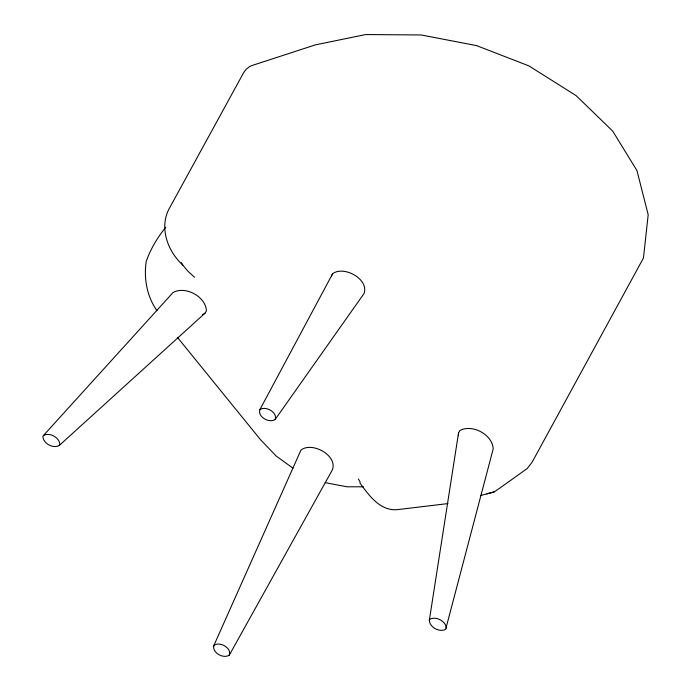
<?xml version="1.0" encoding="UTF-8"?>
<svg xmlns="http://www.w3.org/2000/svg" width="691" height="691" viewBox="0 0 691 691"><rect width="100%" height="100%" fill="white"/><g stroke="black" fill="none" stroke-linecap="round" stroke-linejoin="round"><path stroke-width="1.04" d="M429.327 620.345C429.586 627.307 439.64 632.714 445.669 629.328L493.201 448.9C492.683 434.691 472.203 423.738 459.895 430.536L458.556 432.834L429.327 620.345L429.983 619.222C436.012 615.897 446.049 621.261 446.3 628.223M458.427 435.684L458.556 432.834M213.381 646.595L300.939 450.117C311.917 441.229 338.115 455.568 332.319 469.958L229.308 655.111C223.547 659.197 211.662 652.606 213.942 645.394C219.643 641.084 231.848 647.89 229.308 655.111M275.234 419.377C277.514 412.164 265.629 405.565 259.868 409.651C257.328 416.872 269.533 423.678 275.234 419.377L364.027 293.545C369.27 279.155 343.79 265.258 332.647 273.705L259.868 409.651M331.421 276.115L332.647 273.705M43.507 435.442L42.877 436.539C43.127 443.501 53.155 448.865 59.193 445.54L205.072 313.127L206.41 310.838C205.892 296.638 185.361 285.608 173.07 292.518L43.507 435.442C49.527 432.056 59.59 437.455 59.841 444.417L59.193 445.54M165.745 227.27C157.488 237.557 150.336 249.183 146.147 261.777C143.763 278.715 146.967 296.534 156.943 310.648M486.939 493.849L494.177 491.914L500.37 487.708L527.259 468.481L532.13 462.175L643.451 258.011L648.193 214.702L636.947 170.573L612.684 131.074L576.061 95.591L528.961 65.913L476.591 45.606L421.173 34.965L365.686 34.55L315.321 44.889L252.44 65.377L249.805 66.414L246.091 69.333L243.828 72.339L170.107 206.989C158.541 226.328 167.11 250.738 182.761 265.05L187.9 271.209L194.542 277.264M202.627 314.707L205.072 313.127M480.798 495.473L494.177 491.914M447.949 503.584L397.178 509.664C381.13 511.029 370.35 497.226 361.894 485.669L359.976 483.13L360.054 481.817L358.335 478.984M363.397 486.792L347.029 486.801L325.245 482.663M292.984 468.178L276.219 456.06L260.429 439.597L177.527 337.502M181.353 262.554L182.761 265.05"/></g></svg>
